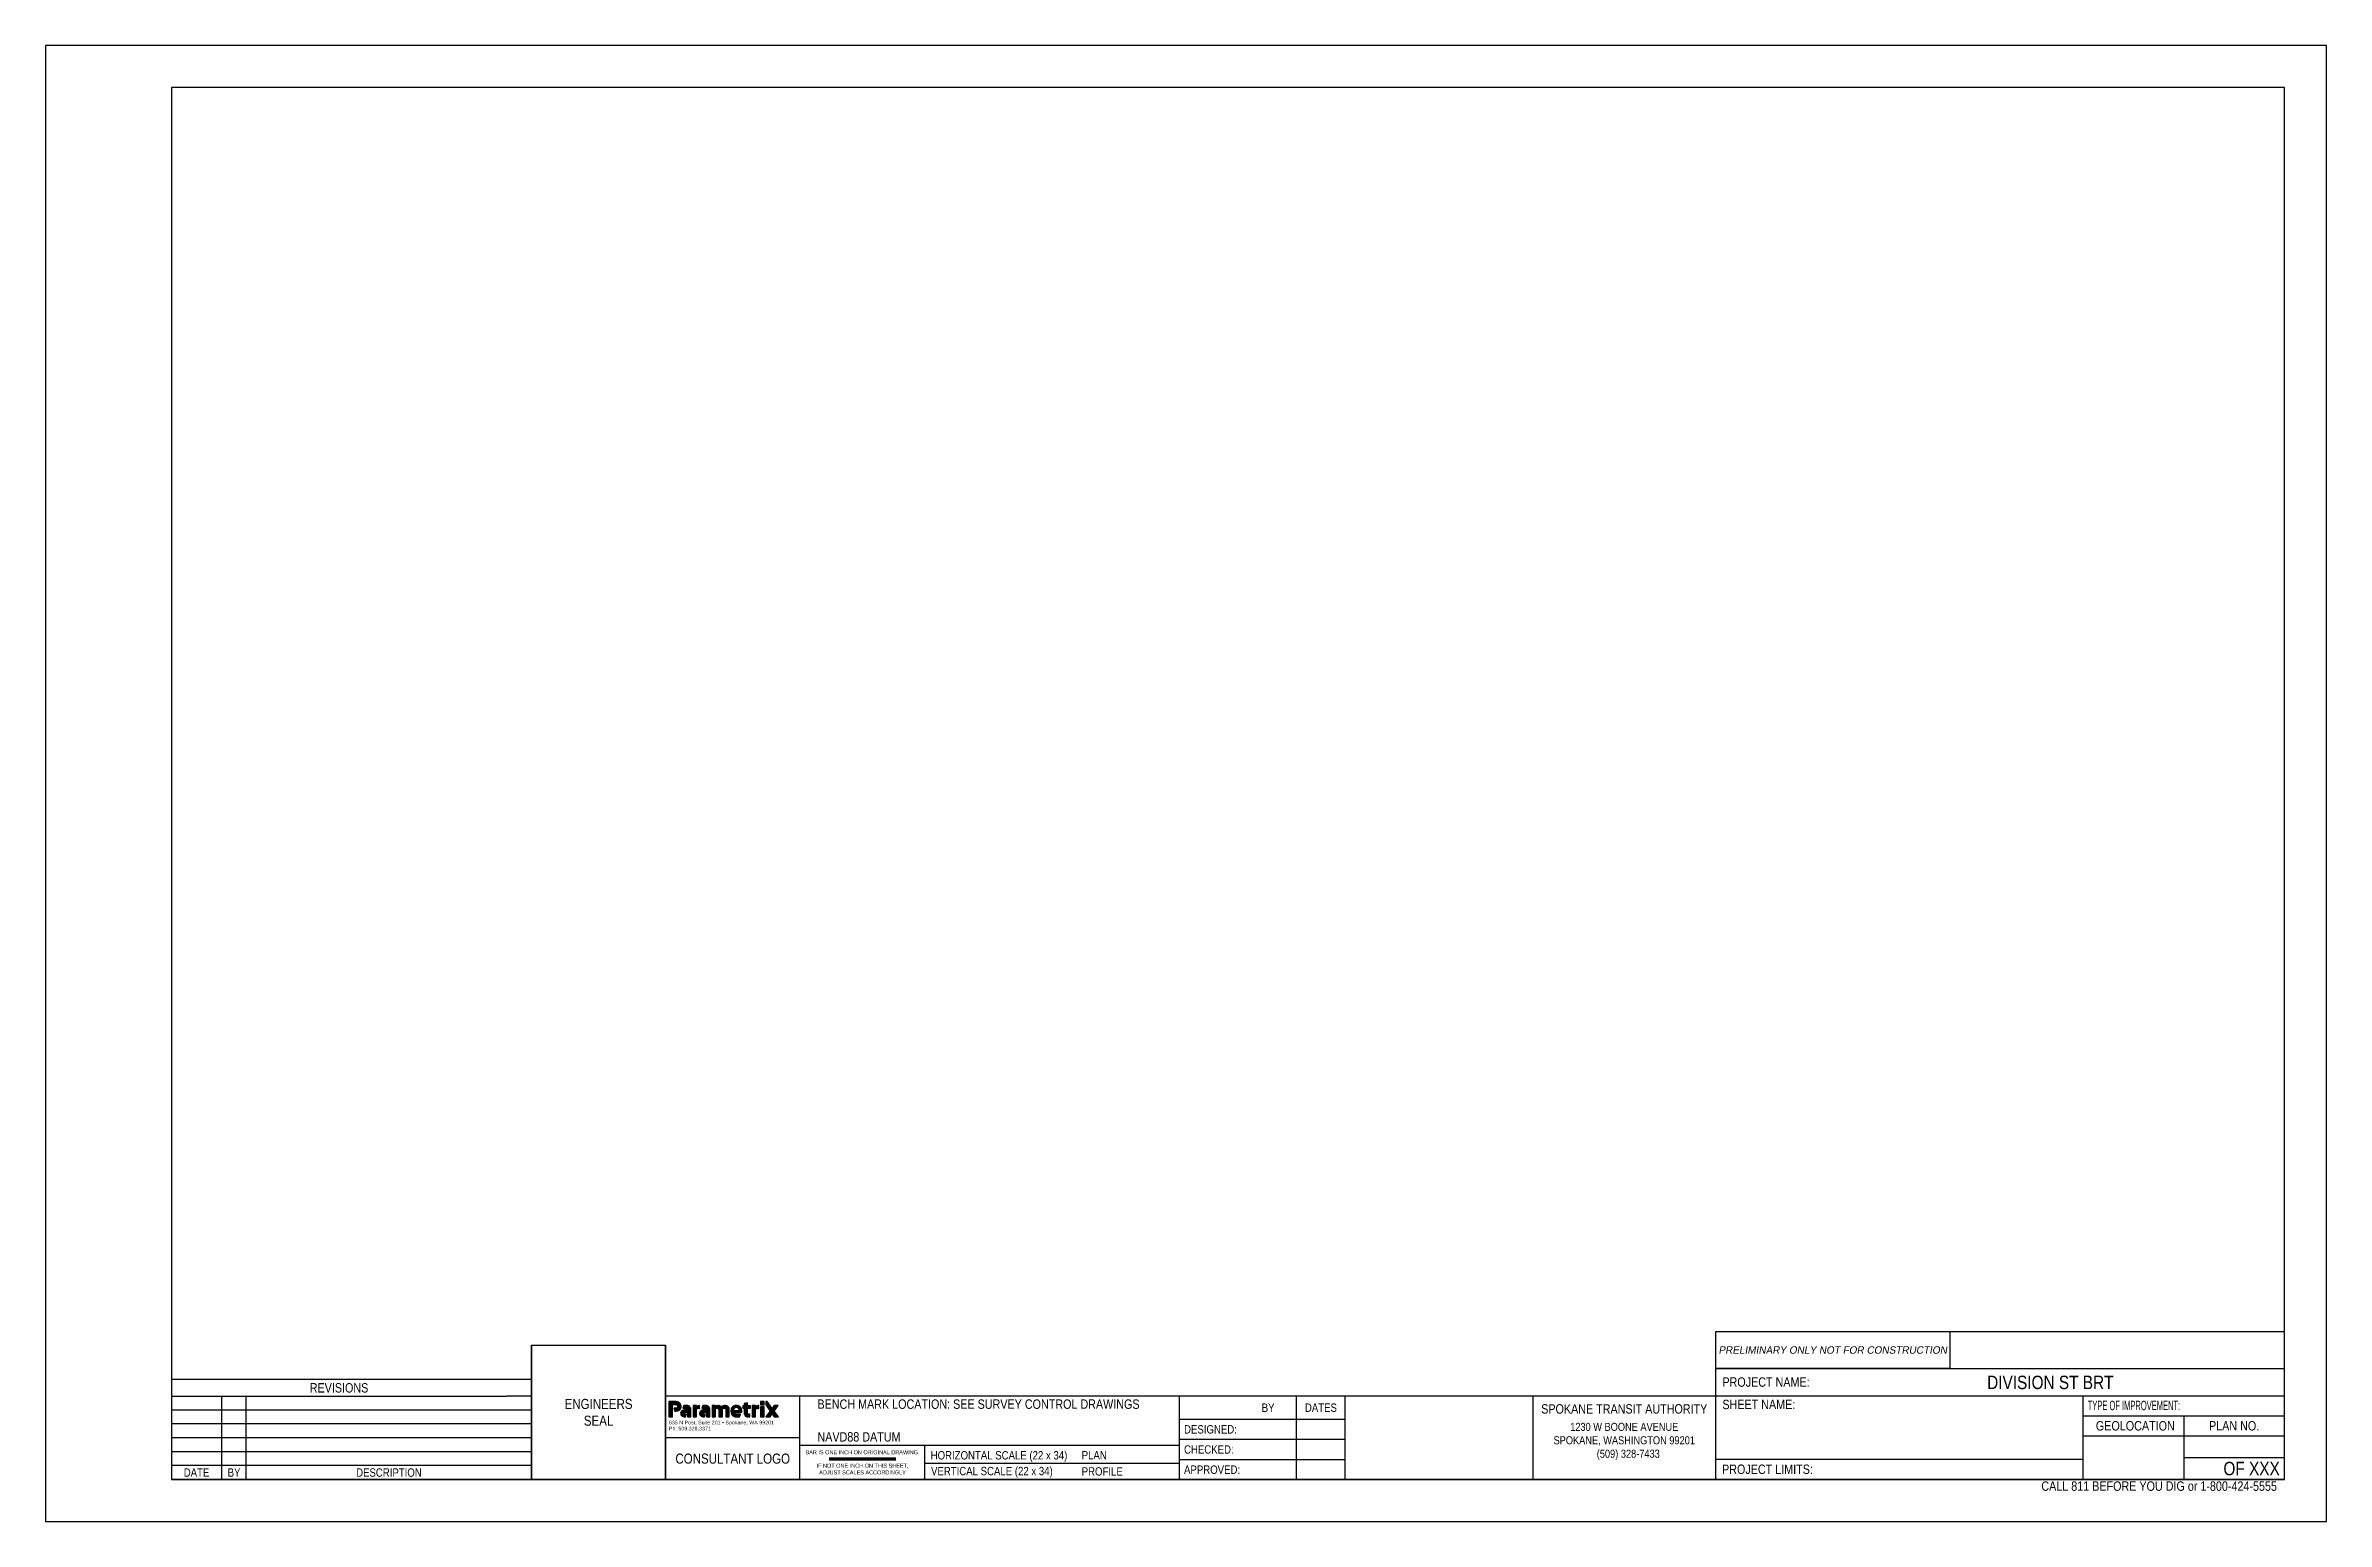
# Model space of a CAD drawing. Extents: x 0 to 34, y 0 to 22.
import ezdxf
from ezdxf.enums import TextEntityAlignment as Align

# ---------------------------------------------------------------- set-up
doc = ezdxf.new("R2010")
doc.units = 0
doc.header["$MEASUREMENT"] = 0
doc.layers.get('DEFPOINTS').update_dxf_attribs({"color": 2})
doc.layers.get('DEFPOINTS').transparency = 0.3
for name, color, linetype in [('BORDER', 14, 'Continuous'), ('DETAIL25', 1, 'Continuous'), ('GN-ANNO', 2, 'Continuous'), ('TITLE_BORDER', 7, 'Continuous')]:
    doc.layers.add(name, color=color, linetype=linetype)
doc.layers.add('C-ANNO-NPLT', color=151, linetype='Continuous', plot=False)
doc.layers.add('G-BORD-XLIT', color=2, linetype='Continuous', lineweight=25)
doc.styles.add('Logo', font='calibril.ttf', dxfattribs={"width": 1.04})
doc.styles.add('SPECIAL', font='vinet.ttf', dxfattribs={"oblique": 10, "height": 3})
doc.styles.get("Standard").update_dxf_attribs({"font": 'ARIALN.TTF'})
doc.styles.add('WSDOTITLE', font='ARIALN.TTF')

# ---------------------------------------------------------------- blocks, each defined once
blk = doc.blocks.new('*U241')
at = {"linetype": 'Continuous', "true_color": 0x323232}
h = blk.add_hatch(color=250, dxfattribs=at)
h.dxf.hatch_style = 1
h.paths.add_polyline_path([(0.409, -0.276, 0.045214), (0.367, -0.273), (0.213, -0.273), (0.213, -0.648), (0.303, -0.648), (0.303, -0.347), (0.374, -0.347, -0.041679), (0.385, -0.348, -0.173123), (0.415, -0.363, -0.12799), (0.424, -0.38, -0.148385), (0.422, -0.409, -0.119549), (0.41, -0.424, -0.144392), (0.384, -0.435, -0.040455), (0.368, -0.436), (0.331, -0.436), (0.359, -0.51), (0.372, -0.51, 0.015139), (0.391, -0.51, 0.10694), (0.455, -0.491, 0.060568), (0.48, -0.473, 0.117453), (0.507, -0.431, 0.220133), (0.5, -0.336, 0.078337), (0.477, -0.309, 0.138241)])
h = blk.add_hatch(color=250, dxfattribs=at)
h.dxf.hatch_style = 1
h.paths.add_polyline_path([(0.627, -0.435, -0.0242), (0.638, -0.435, -0.019848), (0.645, -0.436, -0.088468), (0.66, -0.441, -0.138818), (0.67, -0.451, -0.066762), (0.673, -0.46, -0.022377), (0.674, -0.468), (0.674, -0.479), (0.619, -0.479, 0.010443), (0.595, -0.48, 0.036944), (0.57, -0.484, 0.063773), (0.542, -0.495, 0.084484), (0.521, -0.512, 0.121782), (0.506, -0.538, 0.111822), (0.504, -0.578, 0.13736), (0.524, -0.621, 0.146034), (0.567, -0.645, 0.068418), (0.601, -0.65), (0.62, -0.65), (0.646, -0.584, -0.009669), (0.641, -0.585, -0.028108), (0.632, -0.586, -0.032477), (0.612, -0.585, -0.041382), (0.604, -0.584, -0.045489), (0.598, -0.582, -0.051011), (0.593, -0.579, -0.128559), (0.586, -0.571, -0.094425), (0.584, -0.561, -0.114141), (0.586, -0.551, -0.105573), (0.592, -0.543, -0.100822), (0.6, -0.538, -0.062701), (0.612, -0.536, -0.01821), (0.621, -0.535), (0.674, -0.535), (0.674, -0.648), (0.758, -0.648), (0.758, -0.462, 0.06953), (0.755, -0.438, 0.067025), (0.743, -0.412, 0.127734), (0.719, -0.389, 0.06635), (0.679, -0.373, 0.056588), (0.641, -0.368), (0.579, -0.367), (0.553, -0.434)])
h = blk.add_hatch(color=250, dxfattribs=at)
h.dxf.hatch_style = 1
h.paths.add_polyline_path([(0.813, -0.648), (0.897, -0.648), (0.898, -0.474, -0.149783), (0.91, -0.449, -0.186107), (0.938, -0.438, -0.119918), (0.962, -0.442, -0.053522), (0.974, -0.451), (0.974, -0.368, 0.051377), (0.961, -0.368, 0.142038), (0.896, -0.39), (0.896, -0.371), (0.813, -0.371)])
h = blk.add_hatch(color=250, dxfattribs=at)
h.dxf.hatch_style = 1
h.paths.add_polyline_path([(1.099, -0.435, -0.0242), (1.11, -0.435, -0.019848), (1.117, -0.436, -0.088468), (1.131, -0.441, -0.138818), (1.141, -0.451, -0.066762), (1.145, -0.46, -0.022377), (1.145, -0.468), (1.146, -0.479), (1.091, -0.479, 0.010443), (1.066, -0.48, 0.036944), (1.041, -0.484, 0.063773), (1.013, -0.495, 0.084484), (0.993, -0.512, 0.121782), (0.978, -0.538, 0.111822), (0.975, -0.578, 0.13736), (0.996, -0.621, 0.146034), (1.038, -0.645, 0.068418), (1.073, -0.65), (1.092, -0.65), (1.117, -0.584, -0.009669), (1.113, -0.585, -0.028108), (1.104, -0.586, -0.032477), (1.083, -0.585, -0.041382), (1.076, -0.584, -0.045489), (1.07, -0.582, -0.051011), (1.065, -0.579, -0.128559), (1.058, -0.571, -0.094425), (1.056, -0.561, -0.114141), (1.057, -0.551, -0.105573), (1.063, -0.543, -0.100822), (1.072, -0.538, -0.062701), (1.084, -0.536, -0.01821), (1.093, -0.535), (1.146, -0.535), (1.146, -0.648), (1.23, -0.648), (1.23, -0.462, 0.06953), (1.226, -0.438, 0.067025), (1.215, -0.412, 0.127734), (1.19, -0.389, 0.06635), (1.15, -0.373, 0.056588), (1.113, -0.368), (1.051, -0.367), (1.025, -0.434)])
h = blk.add_hatch(color=250, dxfattribs=at)
h.dxf.hatch_style = 1
h.paths.add_polyline_path([(1.283, -0.648), (1.368, -0.648), (1.368, -0.472, -0.230701), (1.388, -0.443, -0.276301), (1.442, -0.448, -0.189963), (1.455, -0.474), (1.455, -0.648), (1.54, -0.648), (1.54, -0.474, -0.189963), (1.553, -0.448, -0.276301), (1.608, -0.443, -0.230701), (1.628, -0.472), (1.628, -0.648), (1.712, -0.648), (1.712, -0.463, 0.076688), (1.706, -0.431, 0.129851), (1.675, -0.39, 0.142215), (1.617, -0.368, 0.039344), (1.582, -0.369, 0.107549), (1.532, -0.386, 0.039771), (1.514, -0.399, 0.049687), (1.496, -0.384, 0.160172), (1.428, -0.368, 0.132047), (1.366, -0.389), (1.366, -0.371), (1.283, -0.371)])
h = blk.add_hatch(color=250, dxfattribs=at)
h.dxf.hatch_style = 1
h.paths.add_polyline_path([(1.776, -0.422, 0.037716), (1.765, -0.442, 0.053102), (1.757, -0.467, 0.023835), (1.753, -0.494, 0.047975), (1.753, -0.521, 0.016872), (1.756, -0.55, 0.059218), (1.763, -0.575, 0.037164), (1.774, -0.596, 0.10893), (1.802, -0.626, 0.067475), (1.835, -0.642, 0.070191), (1.875, -0.65, 0.011195), (1.888, -0.65), (1.968, -0.651), (1.994, -0.584), (1.897, -0.584, -0.006457), (1.886, -0.584, -0.073891), (1.865, -0.579, -0.08551), (1.851, -0.569, -0.089188), (1.842, -0.557, -0.075692), (1.836, -0.54, -0.022429), (1.836, -0.535), (2.021, -0.535), (2.021, -0.49, 0.056235), (2.018, -0.467, 0.031951), (2.01, -0.442, 0.073246), (1.997, -0.419, 0.036615), (1.98, -0.4, 0.075039), (1.959, -0.385, 0.072586), (1.914, -0.37, 0.066221), (1.875, -0.368, 0.036241), (1.845, -0.373, 0.072685), (1.817, -0.384, 0.047705), (1.794, -0.4, 0.074013)])
h.paths.add_polyline_path([(1.85, -0.447, -0.108207), (1.864, -0.438, -0.068051), (1.88, -0.434, -0.088766), (1.902, -0.435, -0.063946), (1.916, -0.44, -0.082591), (1.921, -0.445, 0.031416), (1.925, -0.448, -0.092928), (1.93, -0.454, -0.03224), (1.935, -0.467, 0.007239), (1.937, -0.476, -0.020331), (1.938, -0.479), (1.836, -0.479, -0.063435), (1.84, -0.463, -0.101802)], flags=16)
h = blk.add_hatch(color=250, dxfattribs=at)
h.dxf.hatch_style = 1
h.paths.add_polyline_path([(2.083, -0.378), (2.051, -0.378), (2.051, -0.439), (2.083, -0.439), (2.083, -0.567, 0.042563), (2.084, -0.583, 0.029427), (2.087, -0.595, 0.116546), (2.106, -0.624, 0.062919), (2.123, -0.636, 0.07209), (2.144, -0.644, 0.065265), (2.17, -0.648), (2.19, -0.648), (2.219, -0.648), (2.219, -0.581), (2.183, -0.581, -0.428526), (2.167, -0.565), (2.167, -0.439), (2.236, -0.439), (2.236, -0.378), (2.167, -0.378), (2.167, -0.3), (2.083, -0.321)])
h = blk.add_hatch(color=250, dxfattribs=at)
h.dxf.hatch_style = 1
h.paths.add_polyline_path([(2.281, -0.648), (2.366, -0.648), (2.366, -0.474, -0.149783), (2.379, -0.449, -0.186107), (2.407, -0.438, -0.119918), (2.43, -0.442, -0.053522), (2.443, -0.451), (2.443, -0.368, 0.051377), (2.429, -0.368, 0.142038), (2.364, -0.39), (2.364, -0.371), (2.281, -0.371)])
at = {"linetype": 'Continuous', "true_color": 0xea2a2a}
h = blk.add_hatch(color=20, dxfattribs=at)
h.dxf.hatch_style = 1
h.paths.add_polyline_path([(2.574, -0.353), (2.574, -0.271), (2.489, -0.271), (2.489, -0.353)])
at = {"linetype": 'Continuous', "true_color": 0x323232}
h = blk.add_hatch(color=250, dxfattribs=at)
h.dxf.hatch_style = 1
h.paths.add_polyline_path([(2.489, -0.648), (2.574, -0.648), (2.574, -0.399), (2.489, -0.399)])
h = blk.add_hatch(color=250, dxfattribs=at)
h.dxf.hatch_style = 1
h.paths.add_polyline_path([(2.729, -0.506), (2.623, -0.648), (2.725, -0.648), (2.776, -0.572), (2.828, -0.648), (2.93, -0.648), (2.824, -0.506), (2.926, -0.371), (2.824, -0.371), (2.777, -0.443), (2.655, -0.271), (2.617, -0.271), (2.617, -0.356)])
at = {"color": 250, "linetype": 'Continuous', "true_color": 0x323232}
for points in [[(0.359, -0.51), (0.372, -0.51, 0.015139), (0.391, -0.51, 0.10694), (0.455, -0.491, 0.060568), (0.48, -0.473, 0.117453), (0.507, -0.431, 0.220133), (0.5, -0.336, 0.078337), (0.477, -0.309, 0.138241), (0.409, -0.276, 0.045214), (0.367, -0.273), (0.213, -0.273), (0.213, -0.648), (0.303, -0.648), (0.303, -0.347), (0.374, -0.347, -0.041679), (0.385, -0.348, -0.173123), (0.415, -0.363, -0.12799), (0.424, -0.38, -0.148385), (0.422, -0.409, -0.119549), (0.41, -0.424, -0.144392), (0.384, -0.435, -0.040455), (0.368, -0.436), (0.331, -0.436)], [(0.962, -0.442, -0.053522), (0.974, -0.451), (0.974, -0.368, 0.051377), (0.961, -0.368, 0.142038), (0.896, -0.39), (0.896, -0.371), (0.813, -0.371), (0.813, -0.648), (0.897, -0.648), (0.898, -0.474, -0.149783), (0.91, -0.449, -0.186107), (0.938, -0.438, -0.119918)], [(1.675, -0.39, 0.142215), (1.617, -0.368, 0.039344), (1.582, -0.369, 0.107549), (1.532, -0.386, 0.039771), (1.514, -0.399, 0.049687), (1.496, -0.384, 0.160172), (1.428, -0.368, 0.132047), (1.366, -0.389), (1.366, -0.371), (1.283, -0.371), (1.283, -0.648), (1.368, -0.648), (1.368, -0.472, -0.230701), (1.388, -0.443, -0.276301), (1.442, -0.448, -0.189963), (1.455, -0.474), (1.455, -0.648), (1.54, -0.648), (1.54, -0.474, -0.189963), (1.553, -0.448, -0.276301), (1.608, -0.443, -0.230701), (1.628, -0.472), (1.628, -0.648), (1.712, -0.648), (1.712, -0.463, 0.076688), (1.706, -0.431, 0.129851)], [(2.083, -0.439), (2.083, -0.565, 0.046258), (2.084, -0.583, 0.029427), (2.087, -0.595, 0.116546), (2.106, -0.624, 0.062919), (2.123, -0.636, 0.07209), (2.144, -0.644, 0.065265), (2.17, -0.648), (2.19, -0.648), (2.219, -0.648), (2.219, -0.581), (2.181, -0.581, -0.392701), (2.167, -0.565), (2.167, -0.439), (2.236, -0.439), (2.236, -0.378), (2.167, -0.378), (2.167, -0.3), (2.083, -0.321), (2.083, -0.378), (2.051, -0.378), (2.051, -0.439)], [(2.43, -0.442, -0.053522), (2.443, -0.451), (2.443, -0.368, 0.051377), (2.429, -0.368, 0.142038), (2.364, -0.39), (2.364, -0.371), (2.281, -0.371), (2.281, -0.648), (2.366, -0.648), (2.366, -0.474, -0.149783), (2.379, -0.449, -0.186107), (2.407, -0.438, -0.119918)]]:
    blk.add_lwpolyline(points, format="xyb", close=True, dxfattribs=at)
for points in [[(0.674, -0.468), (0.674, -0.479), (0.621, -0.479, 0.011072), (0.595, -0.48, 0.036944), (0.57, -0.484, 0.063773), (0.542, -0.495, 0.084484), (0.521, -0.512, 0.121782), (0.506, -0.538, 0.111822), (0.504, -0.578, 0.13736), (0.524, -0.621, 0.146034), (0.567, -0.645, 0.068418), (0.601, -0.65), (0.62, -0.65), (0.646, -0.584, -0.009669), (0.641, -0.585, -0.028108), (0.632, -0.586, -0.032568), (0.612, -0.585, -0.041059), (0.604, -0.584, -0.045489), (0.598, -0.582, -0.05101), (0.593, -0.579, -0.128559), (0.586, -0.571, -0.094425), (0.584, -0.561, -0.114141), (0.586, -0.551, -0.105573), (0.592, -0.543, -0.100822), (0.6, -0.538, -0.062701), (0.612, -0.536, -0.01821), (0.621, -0.535), (0.674, -0.535), (0.674, -0.648), (0.758, -0.648), (0.758, -0.462, 0.069886), (0.755, -0.438, 0.067025), (0.743, -0.412, 0.127734), (0.719, -0.389, 0.06635), (0.679, -0.373, 0.056588), (0.641, -0.368), (0.579, -0.367), (0.553, -0.434), (0.627, -0.435, -0.0242), (0.638, -0.435, -0.019848), (0.645, -0.436, -0.088468), (0.66, -0.441, -0.138818), (0.67, -0.451, -0.057256), (0.673, -0.458, -0.03518), (0.673, -0.46, -0.01061), (0.673, -0.463, -0.013858), (0.674, -0.468)], [(1.145, -0.468), (1.146, -0.479), (1.093, -0.479, 0.011072), (1.066, -0.48, 0.036944), (1.041, -0.484, 0.063773), (1.013, -0.495, 0.084484), (0.993, -0.512, 0.121782), (0.978, -0.538, 0.111822), (0.975, -0.578, 0.13736), (0.996, -0.621, 0.146034), (1.038, -0.645, 0.068418), (1.073, -0.65), (1.092, -0.65), (1.117, -0.584, -0.009669), (1.113, -0.585, -0.028108), (1.104, -0.586, -0.032568), (1.083, -0.585, -0.041059), (1.076, -0.584, -0.045489), (1.07, -0.582, -0.05101), (1.065, -0.579, -0.128559), (1.058, -0.571, -0.094425), (1.056, -0.561, -0.114141), (1.057, -0.551, -0.105573), (1.063, -0.543, -0.100822), (1.072, -0.538, -0.062701), (1.084, -0.536, -0.01821), (1.093, -0.535), (1.146, -0.535), (1.146, -0.648), (1.23, -0.648), (1.23, -0.462, 0.069886), (1.226, -0.438, 0.067025), (1.215, -0.412, 0.127734), (1.19, -0.389, 0.06635), (1.15, -0.373, 0.056588), (1.113, -0.368), (1.051, -0.367), (1.025, -0.434), (1.099, -0.435, -0.0242), (1.11, -0.435, -0.019848), (1.117, -0.436, -0.088468), (1.131, -0.441, -0.138818), (1.141, -0.451, -0.057256), (1.144, -0.458, -0.03518), (1.145, -0.46, -0.01061), (1.145, -0.463, -0.013858), (1.145, -0.468)], [(2.021, -0.535), (2.021, -0.49, 0.056235), (2.018, -0.467, 0.031951), (2.01, -0.442, 0.073246), (1.997, -0.419, 0.036615), (1.98, -0.4, 0.075039), (1.959, -0.385, 0.072586), (1.914, -0.37, 0.066221), (1.875, -0.368, 0.036241), (1.845, -0.373, 0.072685), (1.817, -0.384, 0.047705), (1.794, -0.4, 0.074013), (1.776, -0.422, 0.037716), (1.765, -0.442, 0.053102), (1.757, -0.467, 0.023835), (1.753, -0.494, 0.047975), (1.753, -0.521, 0.016872), (1.756, -0.55, 0.059218), (1.763, -0.575, 0.037164), (1.774, -0.596, 0.10893), (1.802, -0.626, 0.067475), (1.835, -0.642, 0.070191), (1.875, -0.65, 0.010043), (1.887, -0.65), (1.968, -0.651), (1.994, -0.584), (1.897, -0.584, -0.005304), (1.888, -0.584, -0.02794), (1.883, -0.584, -0.063448), (1.865, -0.579, -0.08551), (1.851, -0.569, -0.089188), (1.842, -0.557, -0.075692), (1.836, -0.54, -0.022429), (1.836, -0.535), (2.021, -0.535)]]:
    blk.add_lwpolyline(points, format="xyb", dxfattribs=at)
at = {"color": 20, "linetype": 'Continuous', "true_color": 0xea2a2a}
blk.add_lwpolyline([(2.574, -0.271), (2.489, -0.271), (2.489, -0.353), (2.574, -0.353)], close=True, dxfattribs=at)
at = {"color": 250, "linetype": 'Continuous', "true_color": 0x323232}
for points in [[(2.574, -0.648), (2.574, -0.399), (2.489, -0.399), (2.489, -0.648)], [(2.777, -0.443), (2.655, -0.271), (2.617, -0.271), (2.617, -0.356), (2.729, -0.506), (2.623, -0.648), (2.725, -0.648), (2.776, -0.572), (2.828, -0.648), (2.93, -0.648), (2.824, -0.506), (2.926, -0.371), (2.824, -0.371)]]:
    blk.add_lwpolyline(points, close=True, dxfattribs=at)
at = {"layer": 'G-BORD-XLIT', "color": 251, "true_color": 0x4a4a4a, "insert": (0.213, -0.747), "char_height": 0.09, "width": 4.55864, "attachment_point": 1, "style": 'Logo'}
blk.add_mtext('{\\fFranklin Gothic Book|b0|i0|c0|p34;\\W0.96;\\T1.05;\\C250;\\c3289650;835 N Post, Suite 201 • Spokane, WA 99201\\PPh: 509.328.3371}', dxfattribs=at)
blk = doc.blocks.new('DBRT-TTLB-ATT')
for tag, height, p in [('XX%-SUBMITTAL', 0.25, (30.881, 2.554)), ('PROJECT_NAME', 0.2, (29.885, 2.072)), ('XXXXX', 0.14, (32.637, 1.718)), ('ABC', 0.125, (18.274, 1.375)), ('XX/XXXX', 0.12, (19.011, 1.375)), ('XXXXX', 0.2, (27.628, 1.378)), ('DEF', 0.125, (18.274, 1.075)), ('XX/XXXX', 0.12, (19.011, 1.075)), ('XXXXX', 0.14, (27.628, 1.068)), ('XX_X/X', 0.12, (31.125, 1.054)), ('XX-XXX', 0.2, (32.625, 1.113)), ('GHI', 0.125, (18.274, 0.775)), ('XX/XXXX', 0.12, (19.011, 0.775)), ('XXX/XXXX/XXX', 0.12, (31.125, 0.804))]:
    blk.add_attdef(tag, text='', height=height).set_placement(p, align=Align.MIDDLE_CENTER)
for p in [(16.483, 0.924), (16.483, 0.682)]:
    blk.add_attdef('X"=X"', text='', height=0.125).set_placement(p, align=Align.CENTER)
blk.add_attdef('XXXXX', (26.396, 0.707), '', height=0.14)
blk.add_attdef('XX', text='', height=0.2).set_placement((32.391, 0.688), align=Align.RIGHT)

msp = doc.modelspace()

# ---------------------------------------------------------------- linework, layer by layer
at = {"layer": 'BORDER'}
for p, q in [((33.375, 21.375), (1.875, 21.375)), ((33.375, 0.625), (33.375, 21.375)), ((33.375, 0.625), (1.875, 0.625))]:
    msp.add_line(p, q, dxfattribs=at)
at = {"layer": 'BORDER', "linetype": 'Continuous'}
msp.add_line((1.875, 21.375), (1.875, 0.625), dxfattribs=at)
at = {"layer": 'C-ANNO-NPLT'}
for points in [[(7.243, 0.625), (7.243, 2.625), (9.243, 2.625), (9.243, 0.625)], [(22.171, 1.866), (22.171, 0.625)], [(11.243, 1.245), (9.243, 1.245)]]:
    msp.add_lwpolyline(points, dxfattribs=at)
at = {"layer": 'DEFPOINTS', "flags": 128}
msp.add_lwpolyline([(0, 22), (0, 0), (34, 0), (34, 22)], close=True, dxfattribs=at)
at = {"layer": 'DEFPOINTS'}
msp.add_lwpolyline([(33.375, 0.625), (33.375, 21.375), (1.875, 21.375), (1.875, 0.625)], close=True, dxfattribs=at)
at = {"layer": 'DETAIL25'}
for p, q in [((2.625, 0.625), (2.625, 1.866)), ((2.992, 0.625), (2.992, 1.866)), ((18.647, 0.625), (18.647, 1.866)), ((7.243, 1.659), (1.875, 1.659)), ((7.243, 1.452), (1.875, 1.452)), ((16.901, 1.525), (19.374, 1.525)), ((7.243, 1.245), (1.875, 1.245)), ((7.243, 1.039), (1.875, 1.039)), ((11.243, 1.134), (16.157, 1.134)), ((13.108, 0.625), (13.108, 1.134)), ((16.157, 1.134), (16.901, 1.134)), ((16.901, 1.225), (19.374, 1.225)), ((30.375, 1.275), (33.375, 1.275)), ((7.243, 0.832), (1.875, 0.832)), ((2.992, 0.625), (2.992, 0.832)), ((13.108, 0.867), (16.157, 0.867)), ((16.157, 0.867), (16.901, 0.867)), ((16.901, 0.925), (19.374, 0.925)), ((24.896, 0.929), (30.375, 0.929))]:
    msp.add_line(p, q, dxfattribs=at)
at = {"layer": 'DETAIL25', "const_width": 0.05}
msp.add_lwpolyline([(11.676, 0.93), (12.676, 0.93)], dxfattribs=at)
at = {"layer": 'DETAIL25'}
msp.add_lwpolyline([(31.875, 0.95), (33.375, 0.95)], dxfattribs=at)
for p in [(2.992, 1.659), (2.992, 1.452), (2.992, 1.245)]:
    msp.add_point(p, dxfattribs=at)
at = {"layer": 'TITLE_BORDER'}
for p, q in [((9.243, 0.625), (9.243, 2.625)), ((7.243, 2.116), (1.875, 2.116)), ((24.896, 2.279), (33.375, 2.279)), ((24.896, 0.625), (24.896, 2.279)), ((1.875, 1.866), (6.881, 1.866)), ((7.243, 1.866), (6.881, 1.866)), ((33.375, 1.866), (9.243, 1.866)), ((11.243, 0.625), (11.243, 1.866)), ((30.375, 0.625), (30.375, 1.866)), ((30.375, 1.575), (33.375, 1.575)), ((31.875, 1.575), (31.875, 0.625))]:
    msp.add_line(p, q, dxfattribs=at)
msp.add_lwpolyline([(24.896, 2.279), (24.896, 2.829), (28.387, 2.829), (28.387, 2.279)], close=True, dxfattribs=at)
for points in [[(28.387, 2.829), (33.375, 2.829)], [(7.243, 2.625), (7.243, 0.625)], [(7.243, 2.625), (9.243, 2.625)], [(16.901, 0.625), (16.901, 1.866)], [(19.374, 0.625), (19.374, 1.866)]]:
    msp.add_lwpolyline(points, dxfattribs=at)

# ---------------------------------------------------------------- block references
at = {"xscale": 0.6, "yscale": 0.6}
msp.add_blockref('*U241', (9.165, 1.949), dxfattribs=at)
at = {"layer": 'GN-ANNO'}
ref = msp.add_blockref('DBRT-TTLB-ATT', (0, 0), dxfattribs=at)
ref.add_attrib('PROJECT_NAME', 'DIVISION ST BRT', dxfattribs={"layer": '0', "height": 0.2}).set_placement((29.885, 2.072), align=Align.MIDDLE_CENTER)

# ---------------------------------------------------------------- texts
at = {"layer": 'BORDER', "insert": (23.533, 1.747), "char_height": 0.14, "attachment_point": 2, "style": 'WSDOTITLE'}
msp.add_mtext('SPOKANE TRANSIT AUTHORITY', dxfattribs=at)
at = {"layer": 'C-ANNO-NPLT', "style": 'WSDOTITLE'}
msp.add_text('OF XXX', height=0.2, dxfattribs=at).set_placement((32.885, 0.788), align=Align.MIDDLE)
at = {"layer": 'C-ANNO-NPLT', "insert": (8.243, 1.625), "char_height": 0.15, "width": 1.04911, "attachment_point": 5}
msp.add_mtext('ENGINEERS\\PSEAL', dxfattribs=at)
at = {"layer": 'C-ANNO-NPLT', "insert": (10.243, 0.935), "char_height": 0.15, "attachment_point": 5}
msp.add_mtext_dynamic_manual_height_columns('CONSULTANT LOGO', width=1.75071, gutter_width=0.75, heights=[0.155], dxfattribs=at)
at = {"layer": 'DETAIL25', "linetype": 'Continuous'}
for s, height, p in [('REVISIONS', 0.14, (4.374, 1.991)), ('BY', 0.125, (18.224, 1.695)), ('DATES', 0.125, (19.011, 1.695)), ('DATE', 0.125, (2.25, 0.728)), ('BY', 0.125, (2.809, 0.728)), ('DESCRIPTION', 0.125, (5.118, 0.728))]:
    msp.add_text(s, height=height, dxfattribs=at).set_placement(p, align=Align.MIDDLE)
at = {"layer": 'DETAIL25', "style": 'WSDOTITLE'}
for s, p in [('PROJECT NAME:   ', (24.996, 2.007)), ('BENCH MARK LOCATION: SEE SURVEY CONTROL DRAWINGS', (11.506, 1.678)), ('SHEET NAME:   ', (24.996, 1.673)), ('NAVD88 DATUM', (11.506, 1.19)), ('PROJECT LIMITS:   ', (24.991, 0.707)), ('CALL 811 BEFORE YOU DIG or 1-800-424-5555', (29.751, 0.456))]:
    msp.add_text(s, height=0.14, dxfattribs=at).set_placement(p)
at = {"layer": 'DETAIL25', "style": 'WSDOTITLE', "width": 0.7}
msp.add_text('TYPE OF IMPROVEMENT:', height=0.14, dxfattribs=at).set_placement((30.442, 1.658))
at = {"layer": 'DETAIL25', "linetype": 'Continuous'}
for s, p in [('DESIGNED:', (16.971, 1.372)), ('CHECKED:', (16.971, 1.072)), ('APPROVED:', (16.971, 0.771))]:
    msp.add_text(s, height=0.125, dxfattribs=at).set_placement(p, align=Align.MIDDLE_LEFT)
at = {"layer": 'DETAIL25', "style": 'WSDOTITLE'}
for s, p in [('GEOLOCATION', (31.152, 1.425)), ('PLAN NO.', (32.625, 1.425))]:
    msp.add_text(s, height=0.14, dxfattribs=at).set_placement(p, align=Align.MIDDLE)
at = {"layer": 'DETAIL25', "linetype": 'Continuous'}
for s, p in [('HORIZONTAL SCALE (22 x 34)', (13.194, 0.923)), ('PLAN', (15.445, 0.924)), ('VERTICAL SCALE (22 x 34)', (13.199, 0.687)), ('PROFILE', (15.445, 0.682))]:
    msp.add_text(s, height=0.125, dxfattribs=at).set_placement(p)
at = {"layer": 'DETAIL25', "insert": (26.642, 2.554), "char_height": 0.11127, "width": 3.47651, "attachment_point": 5, "line_spacing_factor": 1.509279, "style": 'SPECIAL'}
msp.add_mtext('PRELIMINARY ONLY NOT FOR CONSTRUCTION', dxfattribs=at)
at = {"layer": 'DETAIL25', "style": 'WSDOTITLE'}
for s, insert, char_height, width, attachment_point in [('1230 W BOONE AVENUE\\PSPOKANE, WASHINGTON 99201\\P\\pxi-3,l4,t4;(509)^I328-7433', (23.533, 1.469), 0.12, 4.11138, 2), ('\\pxt27,28;BAR IS ONE INCH ON ORIGINAL DRAWING.\\P\\ptz;\\PIF NOT ONE INCH ON THIS SHEET,\\PADJUST SCALES ACCORDINGLY', (12.178, 0.88), 0.06, 1.71932, 5)]:
    msp.add_mtext(s, dxfattribs=dict(at, insert=insert, char_height=char_height, width=width, attachment_point=attachment_point))

doc.saveas('drawing.dxf')
